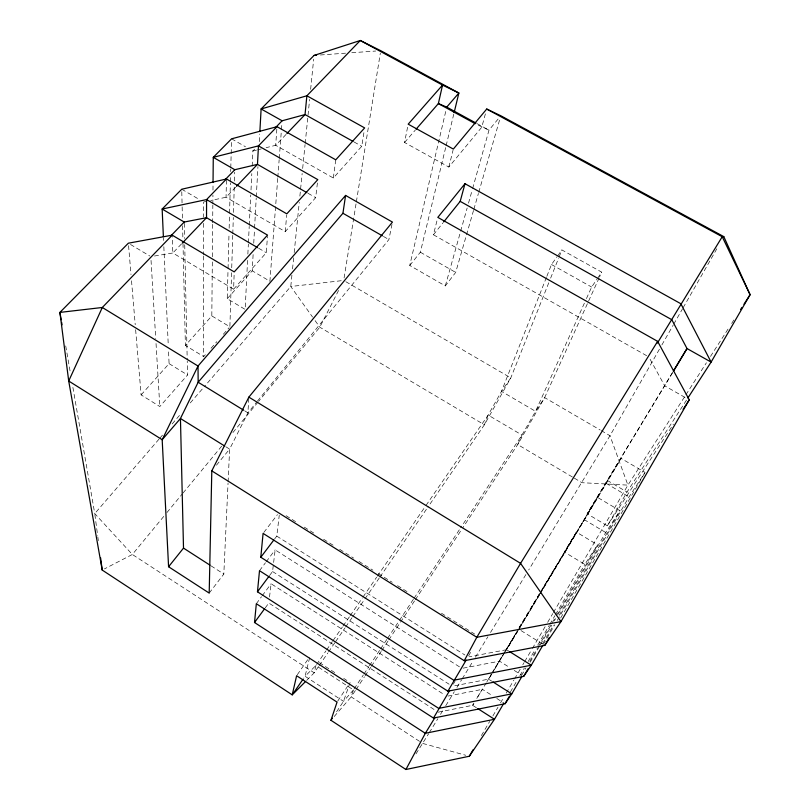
<?xml version="1.0" encoding="UTF-8"?>
<svg xmlns="http://www.w3.org/2000/svg" width="810" height="810" viewBox="0 0 810 810"><rect width="100%" height="100%" fill="white"/><g stroke="black" fill="none" stroke-linecap="round" stroke-linejoin="round"><path stroke-width="0.61" stroke-dasharray="4.05 3.04" d="M205.335 354.729L203.705 356.592L185.399 345.435L211.815 315.93L212.321 261.802M212.362 256.77L212.665 224.046M212.676 222.79L212.838 205.163M212.848 203.907L212.929 195.099M212.979 190.056L213.03 183.769M226.446 180.215L226.051 197.265L285.231 231.63L315.677 197.67L317.52 182.037M247.556 260.385L245.157 309.42L227.235 298.718L228.025 269.76M228.055 268.505L229.017 233.25M229.149 228.218L229.524 214.367M229.564 213.101L230.384 182.888M230.415 181.632L230.556 176.59M230.688 171.558L230.759 169.037M230.789 167.781L231.508 141.345M231.579 272.767L229.878 326.805L211.815 315.93M231.731 267.735L232.764 235.062M232.794 233.806L233.31 217.475M233.472 212.443L234.292 186.057M234.454 181.025L234.728 172.236M154.477 256.011L172.824 252.993L233.624 289.18L234.171 273.132M209.193 593.092L223.823 574.067L228.045 483.195M228.106 481.93L229.625 449.115L247.921 412.827L256.679 402.054M247.86 254.097L248.356 244.043M248.417 242.777L249.217 226.435M249.277 225.18L250.756 194.997M251.009 189.965L251.809 173.623M252.173 166.08L252.912 150.994L254.634 149.212M227.235 298.718L252.224 270.803L253.125 254.492M253.743 243.202L254.502 229.402M254.563 228.147L256.223 198.045M256.284 196.79L257.945 166.678M259.322 141.588L259.726 134.055M248.781 398.338L247.921 412.827L244.742 410.873M233.624 289.18L266.308 252.73L267.452 236.368M276.838 129.165L275.683 145.294L333.325 177.998L361.756 146.286L364.075 131.584M277.729 178.453L269.912 281.242L252.224 270.803M277.82 177.198L279.156 159.651M279.258 158.395L281.353 130.815M281.445 129.559L281.921 123.292M285.231 231.63L286.7 215.025M291.914 275.187L290.77 286.497L204.292 386.684M292.542 268.91L293.686 257.61M294.192 252.588L299.255 202.358M299.882 196.081L302.16 173.472M302.667 168.45L305.066 144.595M305.198 143.34L309.623 99.387M310.635 89.333L313.673 59.201M269.527 597.01L271.097 583.757L444.7 694.95M269.538 575.576L272.555 571.526L275.137 549.899L459.776 667.045M274.489 539.136L276.777 536.119L279.248 515.352M333.325 177.998L335.755 159.813M344.088 277.951L356.167 203.026M356.37 201.771L380.325 53.177M485.382 113.896L481.748 127.241L448.841 167.052L404.534 142.469L407.946 125.398M257.479 401.072L388.891 239.557L391.979 224.431M334.196 716.536L351.186 696.883L353.474 689.917L315.9 665.526L314.199 672.816L306.291 680.754M473.516 210.478L455.686 272.403L445.308 285.9L409.749 265.467L446.158 109.552M409.749 265.467L420.35 252.224L445.834 146.904M446.128 145.689L453.833 113.845M309.653 657.669L305.056 676.259L303.639 678.324M448.841 167.052L453.033 150.275M646.633 355.691L433.431 234.768L437.522 218.528M445.308 285.9L460.333 232.359M460.667 231.144L467.157 208.018M468.514 203.158L472.27 189.773M472.615 188.558L488.997 130.147L499.223 117.673M473.87 209.263L478.416 193.469M478.761 192.264L500.104 118.179M350.082 682.536L343.501 701.338L335.137 713.964M546.406 277.455L501.501 391.372L488.157 415.074L425.26 506.523M546.861 276.281L551.499 264.536L557.037 256.75M548.765 282.811L510.796 377.885L484.38 424.815L427.893 507.131M550.638 278.113L558.616 258.157M559.082 256.993L561.897 249.946L601.739 272.18L599.643 276.787M584.374 303.173L535.562 411.338L521.964 435.051L460.688 527.735M586.45 298.576L591.644 287.064L597.031 279.126M599.127 277.941L544.644 397.619L517.701 444.568L462.662 527.968M338.56 290.466L319.798 327.2L258.653 401.335M453.408 684.136L455.109 680.987M468.636 655.948L471.511 650.622M659.38 349.292L609.981 435.709L528.697 569.977M661.881 344.918L673.14 325.225M673.768 324.132L682.516 308.812M683.144 307.719L717.538 247.556M543.348 644.446L554.769 624.773M557.31 620.399L629.046 496.884L645.054 472.443L621.098 458.409L540.138 593.507M560.652 618.02L645.054 472.443M521.539 675.449L525.973 667.825M529.78 661.294L537.384 648.243M538.022 647.149L555.771 616.683M556.409 615.6L597.618 544.867L576.396 532.109L564.327 551.995L584.82 564.408L597.618 544.867M530.185 662.236L539.713 645.884M540.341 644.79L551.772 625.168M554.303 620.814L555.579 618.627M558.11 614.263L605.718 532.504L619.984 510.715L597.476 497.35L541.829 590.105M542.69 643.677L553.463 625.148M559.163 615.337L619.984 510.715M481.403 735.561L489.685 721.406M492.875 715.959L497.968 707.251M500.519 702.898L503.699 697.451M506.25 693.097L513.894 680.025M514.532 678.942L520.263 669.141M522.814 664.787L524.09 662.61M524.728 661.517L531.735 649.539M532.372 648.456L545.11 626.677M547.661 622.323L552.754 613.615M553.392 612.522L627.922 485.129L685.25 395.766M510.381 692.013L517.377 680.015M519.919 675.651L524.374 668.017M528.191 661.476L535.187 649.478M537.739 645.114L549.19 625.482M549.828 624.399L554.911 615.671M555.549 614.577L584.82 564.408M672.614 372.306L587.179 513.773L607.328 525.812L627.021 492.055L686.495 400.13M486.283 682.82L476.513 698.838L482.395 689.33L492.693 695.881M486.931 681.736L491.366 674.011M492.014 672.928L516.75 631.861M519.129 627.578L576.396 532.109M491.184 674.821L488.592 679.165L452.274 686.242M493.786 670.477L502.868 655.27M505.47 650.926L518.451 629.208M519.109 628.125L541.181 591.199M504.741 652.495L492.46 672.816M505.389 651.412L517.063 631.881M519.655 627.547L541.06 591.735M541.708 590.652L597.476 497.35M517.529 631.334L506.554 649.701L469.304 656.778M518.177 630.251L539.49 594.591M539.663 594.712L506.554 649.701L508.609 650.997M540.31 593.629L621.098 458.409M672.371 373.056L587.179 513.773M491.812 673.869L488.592 679.165L491.751 681.169M415.996 753.857L428.642 733.728M429.3 732.655L437.866 718.652M440.498 714.339L443.131 710.026M445.763 705.723L454.319 691.71M456.951 687.406L461.558 679.863M462.216 678.79L472.746 661.547M475.379 657.244L487.883 636.771M490.516 632.458L526.065 574.29M685.938 394.703L706.411 362.789M710.502 356.41L728.251 328.749M731.663 323.433L734.397 319.17M607.328 525.812L673.434 424.187M354.162 688.865L363.214 675.176M363.913 674.122L368.793 666.751M369.481 665.698L379.93 649.893M380.619 648.84L386.886 639.363M387.585 638.31L398.722 621.462M399.421 620.409L413.343 599.349M414.042 598.296L459.999 528.788M355.367 690.545L351.186 696.883L419.57 741.373M356.066 689.492L364.429 676.826M365.128 675.773L370.697 667.318M371.395 666.265L381.145 651.493M381.844 650.43L388.111 640.933M388.81 639.88L414.588 600.817M415.287 599.764L461.963 529.031M337.729 701.096L348.027 685.624M597.699 278.134L601.739 272.18M318.492 666.569L314.199 672.816L132.344 554.486L94.75 513.601L72.596 385.681M319.211 665.526L327.787 653.022M328.506 651.979L334.935 642.593M335.654 641.56L344.949 628.013M345.667 626.97L352.097 617.585M352.816 616.542L364.257 599.876M364.966 598.833L379.272 577.996M379.981 576.953L427.174 508.174M316.619 664.483L325.904 650.977M326.622 649.934L332.343 641.621M333.052 640.578L342.346 627.072M343.065 626.039L349.495 616.683M350.214 615.64L362.364 597.972M363.072 596.94L376.66 577.196M377.369 576.153L424.541 507.566M297.31 674.71L307.83 659.542M557.736 255.778L561.897 249.946M265.234 607.905L268.809 603.035L435.091 710.127M256.325 603.723L261.498 596.737M262.238 595.735L271.097 583.757M259.504 570.696L265.457 562.778M266.196 561.786L275.137 549.899M263.847 532.403L277.425 514.644M433.431 234.768L442.878 222.973M216.452 465.193L229.625 449.115L225.352 446.452M163.721 516.446L132.344 554.486L104.439 568.914M166.941 512.548L182.22 494.009M183.03 493.037L221.646 446.209M232.905 432.55L257.843 402.317M158.993 439.172L94.75 513.601L97.666 535.693M159.813 438.22L163.114 434.403M172.176 423.903L181.227 413.404M190.289 402.904L203.472 387.646M404.534 142.469L415.267 130.137M353.474 689.917L343.501 701.338L305.056 676.259L315.9 665.526M135.635 329.7L141.112 394.895L159.813 406.539L187.545 374.99L187.242 361.078M211.066 348.219L216.797 341.699M223.337 334.246L229.068 327.736M141.112 394.895L169.088 363.649L168.47 349.829M181.47 243.942L172.824 252.993L172.196 235.163M235.649 187.211L226.051 197.265L210.691 200.505M286.041 134.45L275.683 145.294L266.095 147.693M256.507 150.093L252.912 150.994L250.776 149.769M257.712 149.789L261.306 148.898M205.963 201.498L203.604 202.004L203.614 217.08M438.271 712.172L472.645 705.318L476.796 707.981M448.062 696.073L482.395 689.33M463.128 668.159L499.557 661.173L509.004 667.126M341.223 280.726L290.77 286.497L312.538 317.024M320.345 54.979L345.505 53.187M351.793 52.741L375.698 51.03M422.719 743.428L465.72 755.264M477.07 123.647L488.997 130.147L476.32 124.284M354.122 142.013L361.756 146.286M551.499 264.536L591.644 287.064M231.579 138.824L245.45 146.731M685.007 397.406L664.726 385.843L649.417 358.01M420.35 252.224L455.686 272.403M307.992 193.276L315.677 197.67M383.424 236.429L388.891 239.557M345.87 281.718L510.796 377.885L501.501 391.372L535.562 411.338L544.644 397.619L600.18 429.999M601.273 430.636L609.981 435.709L627.922 485.129L582.015 482.709L573.439 477.627M181.734 189.236L199.442 199.564M258.704 248.275L266.308 252.73M607.176 480.34L627.021 492.055M606.012 483.276L629.046 496.884M572.366 476.989L517.701 444.568L521.964 435.051L488.157 415.074L484.38 424.815L319.798 327.2L313.267 318.046M130.501 244.468L149.739 255.97M584.03 519.514L605.718 532.504M169.088 363.649L187.545 374.99M521.043 630.605L542.72 644.102M286.112 515.717L296.825 522.44M304.327 527.148L316.113 534.549M323.615 539.258L334.327 545.981M339.694 549.342L353.616 558.09M358.972 561.452L372.904 570.189M378.26 573.551L392.192 582.299M397.548 585.66L408.27 592.383M441.48 613.231L474.7 634.088M514.249 670.427L521.589 675.044M276.777 536.119L464.859 654.986M496.813 698.493L505.055 703.738M272.555 571.526L449.084 684.207M211.086 565.876L223.823 574.067M319.444 662.671L336.352 673.626M343.744 678.426L346.913 680.481M65.721 345.941L70.45 373.268M97.828 536.919L98.324 540.604M128.577 245.693L130.997 274.539M131.524 280.807L135.219 324.688M151.035 260.395L155.733 338.509M156.036 343.541L159.813 406.539M163.448 237.948L163.559 240.459M163.843 246.746L168.247 344.797M181.784 191.757L182.118 205.608M182.139 206.874L182.412 218.204M182.584 225.767L182.888 238.363M182.999 243.405L185.399 345.435M184.265 223.307L184.589 238.474M184.731 244.792L187.211 359.822M203.614 223.368L203.634 254.785M203.634 256.041L203.705 356.592M473.931 703.161L472.645 705.318L473.941 703.181"/><path stroke-width="1.21" d="M213.04 182.513L213.273 157.332L231.579 138.824L277.01 126.684L335.755 159.813L364.652 127.909L306.879 95.782L261.114 108.965L259.868 131.554M211.805 470.873L209.193 593.092L168.581 566.747L162.182 439.708L198.025 366.029L345.587 195.433L392.455 222.102L248.862 397.133L211.805 470.873L476.817 637.288L560.976 621.604L689.269 399.836L657.629 341.344L437.815 217.374L464.991 183.708L680.846 303.74L711.109 362.09L687.862 398.024M503.385 704.012L494.475 719.28L425.321 733.303L254.522 622.505L256.325 603.723L433.492 718.065L505.055 703.738L511.778 693.856L521.934 676.411M492.804 681.838L511.778 693.856L438.696 708.375L257.469 591.796L259.504 570.696L447.9 691.193L523.685 676.37L531.289 665.212L542.71 645.54M509.642 651.645L531.289 665.212L453.792 680.228L260.8 557.25L263.088 533.395L464.251 660.717L544.786 645.388L560.976 621.604L520.567 563.345L248.862 397.133M163.387 236.692L162.152 209.031L206.58 199.584L267.533 235.113L234.222 271.897L172.196 235.163L128.365 243.192L59.91 312.407L68.708 381.014L162.182 439.708L180.448 418.507L198.156 382.239L342.934 213.263L345.587 195.433M454.126 112.62L458.865 93.028L380.72 50.676L360.288 40.5L314.057 55.434L261.114 108.965L282.113 120.781L305.036 114.564L353.028 141.406M443.667 221.991L460.201 201.356L464.991 183.708M477.839 708.639L494.475 719.28L469.304 756.246L405.911 769.5L330.956 720.282L337.051 702.128L296.612 675.722L292.238 694.858L102.212 570.068L68.708 381.014L102.313 307.486L172.196 235.163M405.911 769.5L425.321 733.303L435.031 717.457M433.492 718.065L449.692 690.454M447.9 691.193L466.115 660.18M464.251 660.717L476.817 637.288L520.567 563.345L657.629 341.344M544.786 645.388L549.231 637.723M505.055 703.738L509.49 696.124M523.685 676.37L528.12 668.736M469.304 756.246L473.121 749.716M673.637 370.919L687.012 348.543L671.804 319.707L460.201 201.356M673.272 371.233L687.012 348.543L711.109 362.09L750.09 294.708L723.796 236.621L500.803 115.759L486.709 109.036L453.337 149.07L408.189 124.173L442.533 85.091L458.865 93.028L446.735 107.102L438.372 103.589L416.087 129.195M657.366 343.116L722.216 236.722L723.796 236.621M740.532 309.602L741.899 307.476M743.944 304.276L750.09 294.708L722.216 236.722L486.709 109.036M683.073 409.364L689.269 399.836M330.956 720.282L332.353 718.176M302.92 679.357L292.238 694.858L305.421 681.635M254.522 622.505L264.516 608.877M257.469 591.796L268.788 576.588M260.8 557.25L273.729 540.149M168.581 566.747L183.506 548.107L180.448 418.507L224.279 445.783M182.331 243.04L206.53 217.698L206.58 199.584L226.466 178.99L286.811 213.84L317.803 179.628L258.471 145.871L213.273 157.332L234.809 169.715L257.469 164.369L306.889 192.648M236.52 186.3L257.469 164.369L258.471 145.871L277.01 126.684M286.902 133.549L305.036 114.564L306.879 95.782L360.288 40.5L442.533 85.091L438.372 103.589L475.237 123.697M171.042 235.69L184.234 222.041L206.53 217.698L257.61 247.637M225.271 179.587L234.809 169.715M275.238 127.889L282.113 120.781M226.466 178.99L181.734 189.236L162.152 209.031L184.234 222.041M314.057 55.434L316.568 55.252M446.735 107.102L475.986 123.059M342.934 213.263L382.33 235.801M243.689 410.225L198.156 382.239L198.025 366.029L102.313 307.486L59.91 312.407L61.195 319.859M183.506 548.107L210.023 565.188M61.631 322.35L62.056 324.83M100.592 557.796L102.212 570.068"/></g></svg>
